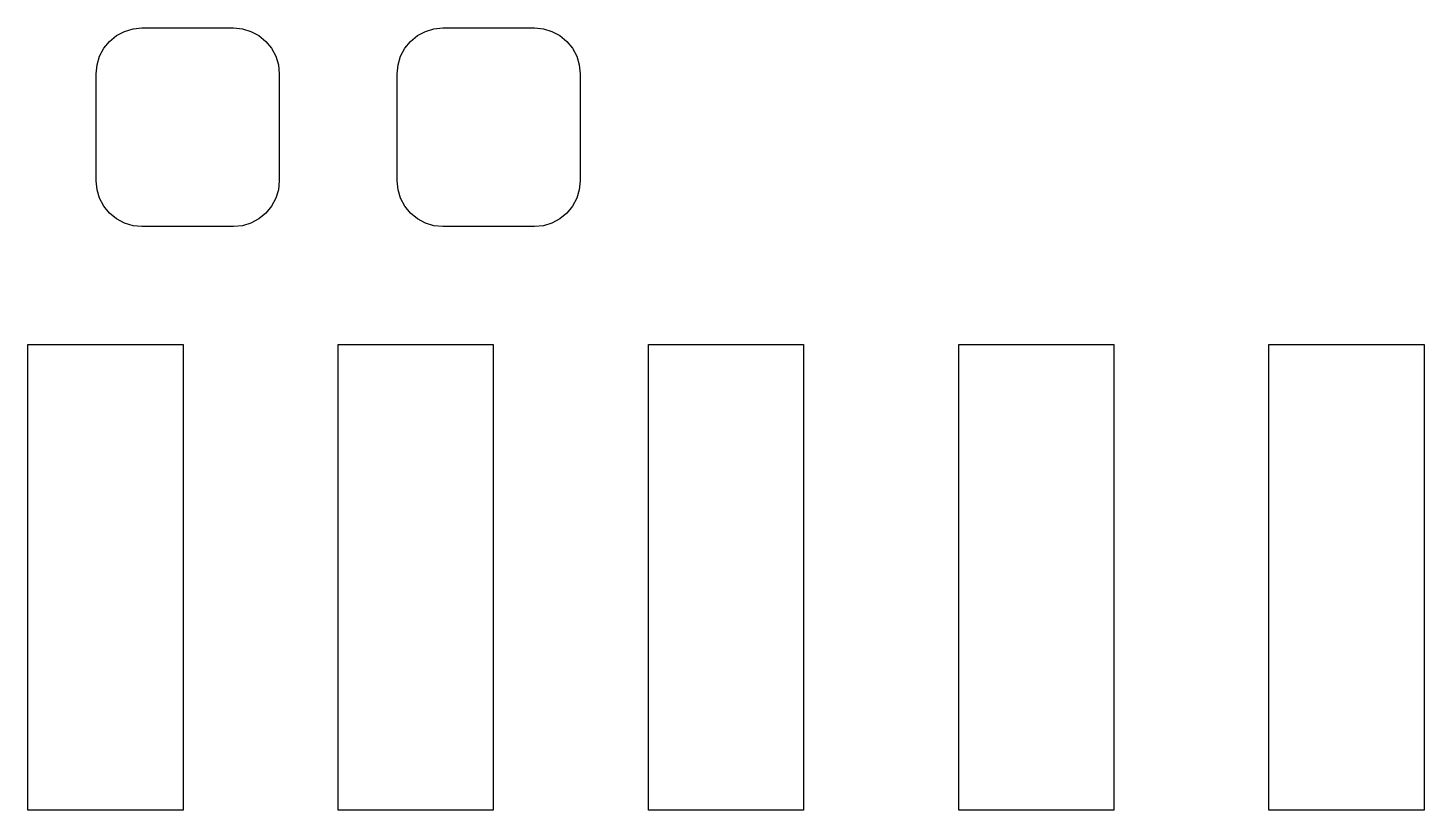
# Model space of a CAD drawing. Extents: x -2.25 to 2.25, y 0 to 2.52.
import ezdxf

# ---------------------------------------------------------------- set-up
doc = ezdxf.new("R2010")
doc.units = 0
doc.layers.add('BLACK', color=7, linetype='CONTINUOUS')

msp = doc.modelspace()

# ---------------------------------------------------------------- linework, layer by layer
at = {"layer": 'BLACK', "linetype": 'CONTINUOUS'}
for p, q in [((-1.91128, 2.51717), (-1.8825, 2.52)), ((-1.8825, 2.52), (-1.5875, 2.52)), ((-1.5875, 2.52), (-1.55872, 2.51717)), ((-0.941276, 2.51717), (-0.9125, 2.52)), ((-0.9125, 2.52), (-0.6175, 2.52)), ((-0.6175, 2.52), (-0.588724, 2.51717)), ((-2.00514, 2.45445), (-1.9868, 2.4768)), ((-1.9868, 2.4768), (-1.96445, 2.49514)), ((-1.96445, 2.49514), (-1.93895, 2.50877)), ((-1.93895, 2.50877), (-1.91128, 2.51717)), ((-1.55872, 2.51717), (-1.53105, 2.50877)), ((-1.53105, 2.50877), (-1.50555, 2.49514)), ((-1.50555, 2.49514), (-1.4832, 2.4768)), ((-1.4832, 2.4768), (-1.46486, 2.45445)), ((-1.03514, 2.45445), (-1.0168, 2.4768)), ((-1.0168, 2.4768), (-0.994447, 2.49514)), ((-0.994447, 2.49514), (-0.968946, 2.50877)), ((-0.968946, 2.50877), (-0.941276, 2.51717)), ((-0.588724, 2.51717), (-0.561054, 2.50877)), ((-0.561054, 2.50877), (-0.535553, 2.49514)), ((-0.535553, 2.49514), (-0.513202, 2.4768)), ((-0.513202, 2.4768), (-0.494858, 2.45445)), ((-2.01877, 2.42895), (-2.00514, 2.45445)), ((-1.46486, 2.45445), (-1.45123, 2.42895)), ((-1.04877, 2.42895), (-1.03514, 2.45445)), ((-0.494858, 2.45445), (-0.481228, 2.42895)), ((-2.03, 2.3725), (-2.02717, 2.40128)), ((-2.02717, 2.40128), (-2.01877, 2.42895)), ((-1.45123, 2.42895), (-1.44283, 2.40128)), ((-1.44283, 2.40128), (-1.44, 2.3725)), ((-1.06, 2.3725), (-1.05717, 2.40128)), ((-1.05717, 2.40128), (-1.04877, 2.42895)), ((-0.481228, 2.42895), (-0.472834, 2.40128)), ((-0.472834, 2.40128), (-0.47, 2.3725)), ((-2.03, 2.0275), (-2.03, 2.3725)), ((-1.44, 2.3725), (-1.44, 2.0275)), ((-1.06, 2.0275), (-1.06, 2.3725)), ((-0.47, 2.3725), (-0.47, 2.0275)), ((-2.02717, 1.99872), (-2.03, 2.0275)), ((-1.44, 2.0275), (-1.44283, 1.99872)), ((-1.05717, 1.99872), (-1.06, 2.0275)), ((-0.47, 2.0275), (-0.472834, 1.99872)), ((-2.01877, 1.97105), (-2.02717, 1.99872)), ((-1.44283, 1.99872), (-1.45123, 1.97105)), ((-1.04877, 1.97105), (-1.05717, 1.99872)), ((-0.472834, 1.99872), (-0.481228, 1.97105)), ((-2.00514, 1.94555), (-2.01877, 1.97105)), ((-1.9868, 1.9232), (-2.00514, 1.94555)), ((-1.46486, 1.94555), (-1.4832, 1.9232)), ((-1.45123, 1.97105), (-1.46486, 1.94555)), ((-1.03514, 1.94555), (-1.04877, 1.97105)), ((-1.0168, 1.9232), (-1.03514, 1.94555)), ((-0.494858, 1.94555), (-0.513202, 1.9232)), ((-0.481228, 1.97105), (-0.494858, 1.94555)), ((-1.96445, 1.90486), (-1.9868, 1.9232)), ((-1.93895, 1.89123), (-1.96445, 1.90486)), ((-1.91128, 1.88283), (-1.93895, 1.89123)), ((-1.53105, 1.89123), (-1.55872, 1.88283)), ((-1.50555, 1.90486), (-1.53105, 1.89123)), ((-1.4832, 1.9232), (-1.50555, 1.90486)), ((-0.994447, 1.90486), (-1.0168, 1.9232)), ((-0.968946, 1.89123), (-0.994447, 1.90486)), ((-0.941276, 1.88283), (-0.968946, 1.89123)), ((-0.561054, 1.89123), (-0.588724, 1.88283)), ((-0.535553, 1.90486), (-0.561054, 1.89123)), ((-0.513202, 1.9232), (-0.535553, 1.90486)), ((-1.8825, 1.88), (-1.91128, 1.88283)), ((-1.5875, 1.88), (-1.8825, 1.88)), ((-1.55872, 1.88283), (-1.5875, 1.88)), ((-0.9125, 1.88), (-0.941276, 1.88283)), ((-0.6175, 1.88), (-0.9125, 1.88)), ((-0.588724, 1.88283), (-0.6175, 1.88)), ((-2.25, 0), (-2.25, 1.5)), ((-2.25, 1.5), (-1.75, 1.5)), ((-1.75, 1.5), (-1.75, 0)), ((-1.25, 0), (-1.25, 1.5)), ((-1.25, 1.5), (-0.75, 1.5)), ((-0.75, 1.5), (-0.75, 0)), ((-0.25, 0), (-0.25, 1.5)), ((-0.25, 1.5), (0.25, 1.5)), ((0.25, 1.5), (0.25, 0)), ((0.75, 0), (0.75, 1.5)), ((0.75, 1.5), (1.25, 1.5)), ((1.25, 1.5), (1.25, 0)), ((1.75, 0), (1.75, 1.5)), ((1.75, 1.5), (2.25, 1.5)), ((2.25, 1.5), (2.25, 0)), ((-1.75, 0), (-2.25, 0)), ((-0.75, 0), (-1.25, 0)), ((0.25, 0), (-0.25, 0)), ((1.25, 0), (0.75, 0)), ((2.25, 0), (1.75, 0))]:
    msp.add_line(p, q, dxfattribs=at)

doc.saveas('drawing.dxf')
